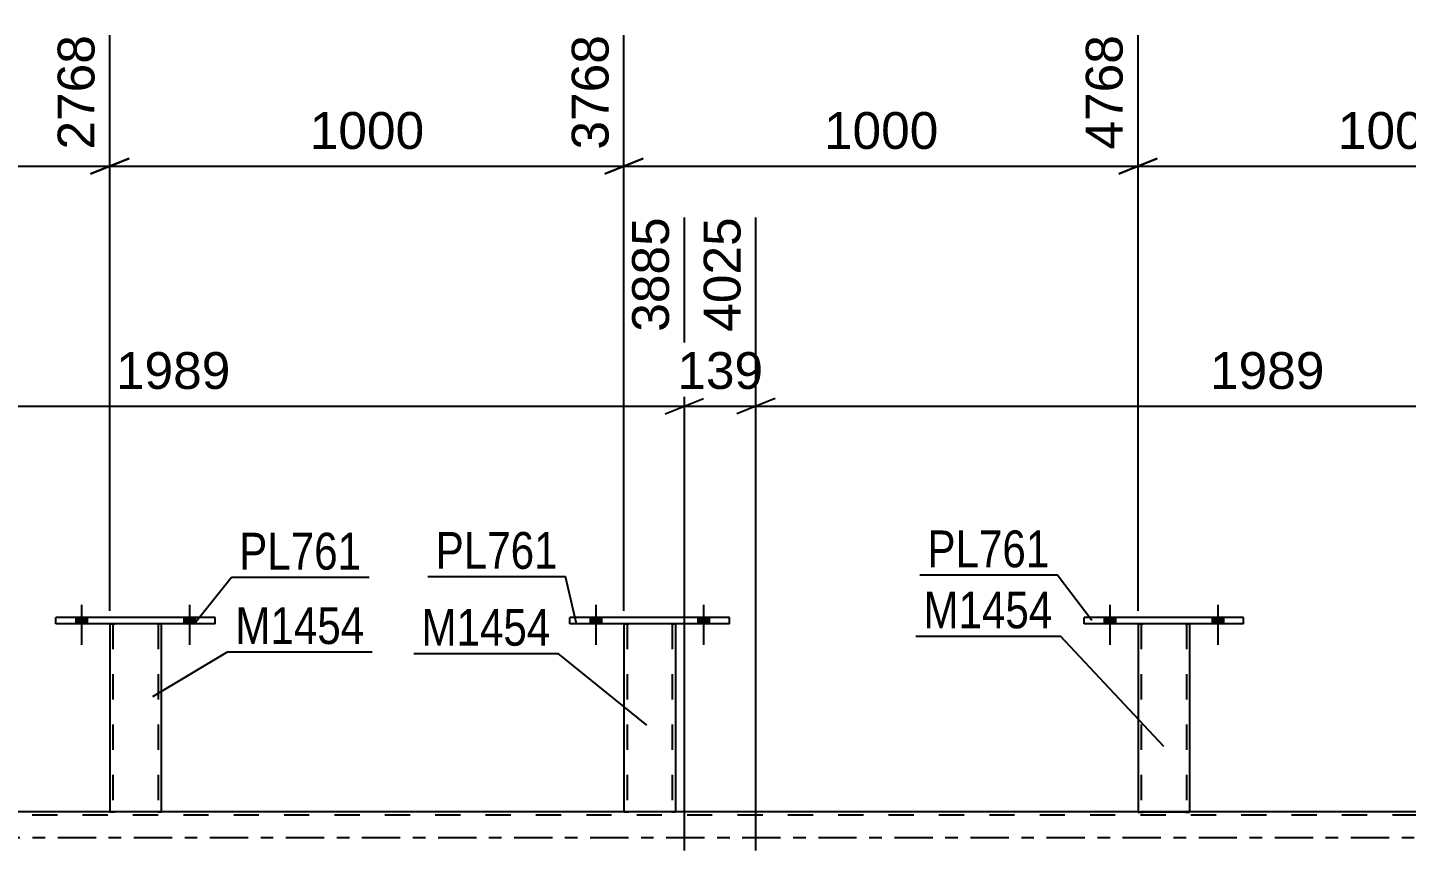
# Model space of a CAD drawing. Header units: millimetres. Extents: x 0 to 841, y 0 to 594.
# Drawn here: x 216.4 to 323.6, y 431.9 to 496 of the extents above; entities that cross this region are included whole.
import ezdxf

# ---------------------------------------------------------------- set-up
doc = ezdxf.new("R2010")
doc.units = ezdxf.units.MM
doc.linetypes.add('DXK_LINE_DOT2', pattern=[3.9198, 1.9599, -1.9599])
doc.linetypes.add('DXK_LINE_DOT3', pattern=[5.9187, 2.979, -0.9799, 0.9799, -0.9799])
doc.styles.add('Arial', font='ARIAL.TTF', dxfattribs={"height": 0.2})
doc.styles.add('Arial Narrow', font='ARIALN.TTF', dxfattribs={"height": 0.2})

# ---------------------------------------------------------------- blocks, each defined once
blk = doc.blocks.new('Part-318895985-3840 - 3780')
at = {"color": 2, "linetype": 'Continuous'}
for p, q in [((222.76, 449.56), (222.76, 434.92)), ((226.76, 449.56), (226.76, 434.92)), ((222.79, 434.92), (222.76, 434.92)), ((222.9, 434.92), (222.79, 434.92)), ((223.05, 434.92), (222.9, 434.92)), ((226.46, 434.92), (223.05, 434.92)), ((226.62, 434.92), (226.46, 434.92)), ((226.72, 434.92), (226.62, 434.92)), ((226.76, 434.92), (226.72, 434.92))]:
    blk.add_line(p, q, dxfattribs=at)
at = {"color": 7, "linetype": 'DXK_LINE_DOT2'}
for p, q in [((222.76, 449.56), (222.76, 449.56)), ((222.76, 449.56), (222.76, 449.56)), ((222.76, 449.56), (222.76, 449.56)), ((222.79, 449.56), (222.76, 449.56)), ((222.76, 449.56), (222.79, 449.56)), ((222.9, 449.56), (222.79, 449.56)), ((222.79, 449.56), (222.9, 449.56)), ((223.02, 449.56), (222.9, 449.56)), ((222.9, 449.56), (223.05, 449.56)), ((223, 449.56), (223, 449.56)), ((223, 449.56), (223, 434.92)), ((223.02, 449.56), (223, 449.56)), ((223, 449.56), (223.02, 449.56)), ((226.46, 449.56), (223.02, 449.56)), ((223.07, 449.56), (223.02, 449.56)), ((223.02, 449.56), (223.07, 449.56)), ((226.46, 449.56), (223.05, 449.56)), ((226.37, 449.56), (223.07, 449.56)), ((223.07, 449.56), (223.15, 449.56)), ((226.45, 449.56), (223.15, 449.56)), ((226.45, 449.56), (226.37, 449.56)), ((226.5, 449.56), (226.45, 449.56)), ((226.45, 449.56), (226.5, 449.56)), ((226.46, 449.56), (226.62, 449.56)), ((226.62, 449.56), (226.46, 449.56)), ((226.52, 449.56), (226.5, 449.56)), ((226.5, 449.56), (226.52, 449.56)), ((226.52, 449.56), (226.52, 449.56)), ((226.52, 449.56), (226.52, 434.92)), ((226.62, 449.56), (226.72, 449.56)), ((226.72, 449.56), (226.62, 449.56)), ((226.72, 449.56), (226.76, 449.56)), ((226.76, 449.56), (226.72, 449.56)), ((226.76, 449.56), (226.76, 449.56)), ((226.76, 449.56), (226.76, 449.56)), ((226.76, 449.56), (226.76, 449.56)), ((222.76, 434.92), (222.79, 434.92)), ((222.79, 434.92), (222.9, 434.92)), ((222.9, 434.92), (223.05, 434.92)), ((223.02, 434.92), (223, 434.92)), ((223, 434.92), (223.02, 434.92)), ((223.07, 434.92), (223.02, 434.92)), ((223.02, 434.92), (223.07, 434.92)), ((226.52, 434.92), (223.05, 434.92)), ((226.37, 434.92), (223.07, 434.92)), ((223.07, 434.92), (223.15, 434.92)), ((226.5, 434.92), (223.15, 434.92)), ((226.45, 434.92), (226.37, 434.92)), ((226.5, 434.92), (226.45, 434.92)), ((226.52, 434.92), (226.5, 434.92)), ((226.5, 434.92), (226.52, 434.92)), ((226.52, 434.92), (226.62, 434.92)), ((226.62, 434.92), (226.72, 434.92)), ((226.72, 434.92), (226.76, 434.92))]:
    blk.add_line(p, q, dxfattribs=at)
blk = doc.blocks.new('Bolt-318895985-3905 - 3780')
at = {"linetype": 'Continuous'}
for points in [[(260.12, 449.56), (261, 449.56), (261, 450.04), (260.12, 450.04)], [(268.52, 449.56), (269.4, 449.56), (269.4, 450.04), (268.52, 450.04)]]:
    blk.add_hatch(color=1, dxfattribs=at).paths.add_polyline_path(points)
at = {"color": 1, "linetype": 'Continuous'}
for p, q in [((260.56, 451.04), (260.56, 447.92)), ((268.96, 451.04), (268.96, 447.92)), ((260.12, 450.04), (260.12, 449.56)), ((261, 450.04), (261, 449.56)), ((268.52, 450.04), (268.52, 449.56)), ((269.4, 450.04), (269.4, 449.56))]:
    blk.add_line(p, q, dxfattribs=at)
blk = doc.blocks.new('Part-318895985-3845 - 3780')
at = {"color": 2, "linetype": 'Continuous'}
for p, q in [((258.56, 449.56), (258.56, 450.04)), ((270.96, 450.04), (258.56, 450.04)), ((270.96, 449.56), (258.56, 449.56)), ((270.96, 449.56), (270.96, 450.04))]:
    blk.add_line(p, q, dxfattribs=at)
blk = doc.blocks.new('Part-318895985-3850 - 3780')
at = {"color": 2, "linetype": 'Continuous'}
for p, q in [((262.76, 449.56), (262.76, 434.92)), ((266.76, 449.56), (266.76, 434.92)), ((262.8, 434.92), (262.76, 434.92)), ((262.9, 434.92), (262.8, 434.92)), ((263.06, 434.92), (262.9, 434.92)), ((266.47, 434.92), (263.06, 434.92)), ((266.62, 434.92), (266.47, 434.92)), ((266.73, 434.92), (266.62, 434.92)), ((266.76, 434.92), (266.73, 434.92))]:
    blk.add_line(p, q, dxfattribs=at)
at = {"color": 7, "linetype": 'DXK_LINE_DOT2'}
for p, q in [((262.76, 449.56), (262.76, 449.56)), ((262.76, 449.56), (262.76, 449.56)), ((262.76, 449.56), (262.76, 449.56)), ((262.8, 449.56), (262.76, 449.56)), ((262.76, 449.56), (262.8, 449.56)), ((262.9, 449.56), (262.8, 449.56)), ((262.8, 449.56), (262.9, 449.56)), ((263.06, 449.56), (262.9, 449.56)), ((262.9, 449.56), (263.06, 449.56)), ((263, 449.56), (263, 449.56)), ((263, 449.56), (263, 434.92)), ((263.02, 449.56), (263, 449.56)), ((263, 449.56), (263.02, 449.56)), ((263.07, 449.56), (263.02, 449.56)), ((263.02, 449.56), (263.07, 449.56)), ((266.47, 449.56), (263.06, 449.56)), ((266.47, 449.56), (263.06, 449.56)), ((266.38, 449.56), (263.07, 449.56)), ((263.07, 449.56), (263.15, 449.56)), ((266.45, 449.56), (263.15, 449.56)), ((266.45, 449.56), (266.38, 449.56)), ((266.51, 449.56), (266.45, 449.56)), ((266.45, 449.56), (266.51, 449.56)), ((266.47, 449.56), (266.62, 449.56)), ((266.62, 449.56), (266.47, 449.56)), ((266.52, 449.56), (266.51, 449.56)), ((266.51, 449.56), (266.52, 449.56)), ((266.52, 449.56), (266.52, 449.56)), ((266.52, 449.56), (266.52, 434.92)), ((266.62, 449.56), (266.73, 449.56)), ((266.73, 449.56), (266.62, 449.56)), ((266.73, 449.56), (266.76, 449.56)), ((266.76, 449.56), (266.73, 449.56)), ((266.76, 449.56), (266.76, 449.56)), ((266.76, 449.56), (266.76, 449.56)), ((266.76, 449.56), (266.76, 449.56)), ((262.76, 434.92), (262.8, 434.92)), ((262.8, 434.92), (262.9, 434.92)), ((262.9, 434.92), (263.06, 434.92)), ((263.02, 434.92), (263, 434.92)), ((263, 434.92), (263.02, 434.92)), ((263.07, 434.92), (263.02, 434.92)), ((263.02, 434.92), (263.07, 434.92)), ((266.47, 434.92), (263.06, 434.92)), ((266.38, 434.92), (263.07, 434.92)), ((263.07, 434.92), (263.15, 434.92)), ((266.51, 434.92), (263.15, 434.92)), ((266.45, 434.92), (266.38, 434.92)), ((266.51, 434.92), (266.45, 434.92)), ((266.47, 434.92), (266.62, 434.92)), ((266.52, 434.92), (266.51, 434.92)), ((266.51, 434.92), (266.52, 434.92)), ((266.62, 434.92), (266.73, 434.92)), ((266.73, 434.92), (266.76, 434.92))]:
    blk.add_line(p, q, dxfattribs=at)
blk = doc.blocks.new('Part-318895985-3855 - 3780')
at = {"color": 2, "linetype": 'Continuous'}
for p, q in [((298.56, 449.56), (298.56, 450.04)), ((310.96, 450.04), (298.56, 450.04)), ((310.96, 449.56), (298.56, 449.56)), ((310.96, 449.56), (310.96, 450.04))]:
    blk.add_line(p, q, dxfattribs=at)
blk = doc.blocks.new('Bolt-318895985-3920 - 3780')
at = {"linetype": 'Continuous'}
for points in [[(220.12, 449.56), (221, 449.56), (221, 450.04), (220.12, 450.04)], [(228.52, 449.56), (229.4, 449.56), (229.4, 450.04), (228.52, 450.04)]]:
    blk.add_hatch(color=1, dxfattribs=at).paths.add_polyline_path(points)
at = {"color": 1, "linetype": 'Continuous'}
for p, q in [((220.56, 451.04), (220.56, 447.92)), ((228.96, 451.04), (228.96, 447.92)), ((220.12, 450.04), (220.12, 449.56)), ((221, 450.04), (221, 449.56)), ((228.52, 450.04), (228.52, 449.56)), ((229.4, 450.04), (229.4, 449.56))]:
    blk.add_line(p, q, dxfattribs=at)
blk = doc.blocks.new('Bolt-318895985-3937 - 3780')
at = {"linetype": 'Continuous'}
for points in [[(220.12, 449.56), (221, 449.56), (221, 450.04), (220.12, 450.04)], [(228.52, 449.56), (229.4, 449.56), (229.4, 450.04), (228.52, 450.04)]]:
    blk.add_hatch(color=1, dxfattribs=at).paths.add_polyline_path(points)
at = {"color": 1, "linetype": 'Continuous'}
for p, q in [((220.56, 451.04), (220.56, 447.92)), ((228.96, 451.04), (228.96, 447.92)), ((220.12, 450.04), (220.12, 449.56)), ((221, 450.04), (221, 449.56)), ((228.52, 450.04), (228.52, 449.56)), ((229.4, 450.04), (229.4, 449.56))]:
    blk.add_line(p, q, dxfattribs=at)
blk = doc.blocks.new('Part-318895985-3943 - 3780')
at = {"color": 2, "linetype": 'Continuous'}
for p, q in [((302.76, 449.56), (302.76, 434.92)), ((306.76, 449.56), (306.76, 434.92)), ((302.77, 434.91), (302.8, 434.91)), ((302.9, 434.91), (302.8, 434.91)), ((303.06, 434.91), (302.9, 434.91)), ((306.47, 434.91), (303.06, 434.91)), ((306.62, 434.91), (306.47, 434.91)), ((306.73, 434.91), (306.62, 434.91)), ((306.73, 434.91), (306.75, 434.91))]:
    blk.add_line(p, q, dxfattribs=at)
at = {"color": 7, "linetype": 'DXK_LINE_DOT2'}
for p, q in [((302.76, 449.56), (302.76, 449.56)), ((302.76, 449.56), (302.76, 449.56)), ((302.76, 449.56), (302.76, 449.56)), ((302.8, 449.56), (302.76, 449.56)), ((302.76, 449.56), (302.8, 449.56)), ((302.9, 449.56), (302.8, 449.56)), ((302.8, 449.56), (302.9, 449.56)), ((303.06, 449.56), (302.9, 449.56)), ((302.9, 449.56), (303.06, 449.56)), ((303, 449.56), (303, 449.56)), ((303, 449.56), (303, 434.91)), ((303.02, 449.56), (303, 449.56)), ((303, 449.56), (303.02, 449.56)), ((303.07, 449.56), (303.02, 449.56)), ((303.02, 449.56), (303.07, 449.56)), ((306.47, 449.56), (303.06, 449.56)), ((306.47, 449.56), (303.06, 449.56)), ((306.38, 449.56), (303.07, 449.56)), ((303.07, 449.56), (303.15, 449.56)), ((306.45, 449.56), (303.15, 449.56)), ((306.45, 449.56), (306.38, 449.56)), ((306.51, 449.56), (306.45, 449.56)), ((306.45, 449.56), (306.51, 449.56)), ((306.47, 449.56), (306.62, 449.56)), ((306.62, 449.56), (306.47, 449.56)), ((306.52, 449.56), (306.51, 449.56)), ((306.51, 449.56), (306.52, 449.56)), ((306.52, 449.56), (306.52, 449.56)), ((306.52, 449.56), (306.52, 434.91)), ((306.62, 449.56), (306.73, 449.56)), ((306.73, 449.56), (306.62, 449.56)), ((306.73, 449.56), (306.76, 449.56)), ((306.76, 449.56), (306.73, 449.56)), ((306.76, 449.56), (306.76, 449.56)), ((306.76, 449.56), (306.76, 449.56)), ((306.76, 449.56), (306.76, 449.56)), ((302.76, 434.92), (302.76, 434.91)), ((302.76, 434.91), (302.76, 434.91)), ((302.76, 434.91), (302.77, 434.91)), ((302.76, 434.91), (302.8, 434.91)), ((302.8, 434.91), (302.9, 434.91)), ((302.9, 434.91), (303.06, 434.91)), ((303.02, 434.91), (303, 434.91)), ((303, 434.91), (303.02, 434.91)), ((303.07, 434.91), (303.02, 434.91)), ((303.02, 434.91), (303.06, 434.91)), ((306.47, 434.91), (303.06, 434.91)), ((303.06, 434.91), (303.07, 434.91)), ((306.38, 434.91), (303.07, 434.91)), ((303.07, 434.91), (303.15, 434.91)), ((306.45, 434.91), (303.15, 434.91)), ((306.45, 434.91), (306.38, 434.91)), ((306.51, 434.91), (306.45, 434.91)), ((306.45, 434.91), (306.51, 434.91)), ((306.47, 434.91), (306.62, 434.91)), ((306.52, 434.91), (306.51, 434.91)), ((306.51, 434.91), (306.52, 434.91)), ((306.62, 434.91), (306.73, 434.91)), ((306.73, 434.91), (306.76, 434.91)), ((306.75, 434.91), (306.76, 434.91)), ((306.76, 434.91), (306.76, 434.92)), ((306.76, 434.92), (306.76, 434.91)), ((306.76, 434.91), (306.76, 434.91))]:
    blk.add_line(p, q, dxfattribs=at)
blk = doc.blocks.new('Part-318895985-3959 - 3780')
at = {"color": 7, "linetype": 'DXK_LINE_DOT2'}
for p, q in [((728.25, 434.68), (129.92, 434.68)), ((728.25, 434.92), (182.76, 434.92)), ((226.76, 434.92), (222.76, 434.92)), ((266.76, 434.92), (262.76, 434.92)), ((306.76, 434.92), (302.76, 434.92))]:
    blk.add_line(p, q, dxfattribs=at)
at = {"color": 2, "linetype": 'Continuous'}
for p, q in [((222.76, 434.92), (186.76, 434.92)), ((262.76, 434.92), (226.76, 434.92)), ((302.76, 434.92), (266.76, 434.92)), ((342.76, 434.92), (306.76, 434.92))]:
    blk.add_line(p, q, dxfattribs=at)
at = {"color": 7, "linetype": 'DXK_LINE_DOT3'}
blk.add_line((129.92, 432.92), (728.25, 432.92), dxfattribs=at)
blk = doc.blocks.new('Bolt-318895985-3966 - 3780')
at = {"linetype": 'Continuous'}
for points in [[(260.12, 449.56), (261, 449.56), (261, 450.04), (260.12, 450.04)], [(268.52, 449.56), (269.4, 449.56), (269.4, 450.04), (268.52, 450.04)]]:
    blk.add_hatch(color=1, dxfattribs=at).paths.add_polyline_path(points)
at = {"color": 1, "linetype": 'Continuous'}
for p, q in [((260.56, 451.04), (260.56, 447.92)), ((268.96, 451.04), (268.96, 447.92)), ((260.12, 450.04), (260.12, 449.56)), ((261, 450.04), (261, 449.56)), ((268.52, 450.04), (268.52, 449.56)), ((269.4, 450.04), (269.4, 449.56))]:
    blk.add_line(p, q, dxfattribs=at)
blk = doc.blocks.new('Bolt-318895985-3967 - 3780')
at = {"linetype": 'Continuous'}
for points in [[(300.12, 449.56), (301, 449.56), (301, 450.04), (300.12, 450.04)], [(308.52, 449.56), (309.4, 449.56), (309.4, 450.04), (308.52, 450.04)]]:
    blk.add_hatch(color=1, dxfattribs=at).paths.add_polyline_path(points)
at = {"color": 1, "linetype": 'Continuous'}
for p, q in [((300.56, 451.04), (300.56, 447.92)), ((308.96, 451.04), (308.96, 447.92)), ((300.12, 450.04), (300.12, 449.56)), ((301, 450.04), (301, 449.56)), ((308.52, 450.04), (308.52, 449.56)), ((309.4, 450.04), (309.4, 449.56))]:
    blk.add_line(p, q, dxfattribs=at)
blk = doc.blocks.new('Bolt-318895985-3968 - 3780')
at = {"linetype": 'Continuous'}
for points in [[(300.12, 449.56), (301, 449.56), (301, 450.04), (300.12, 450.04)], [(308.52, 449.56), (309.4, 449.56), (309.4, 450.04), (308.52, 450.04)]]:
    blk.add_hatch(color=1, dxfattribs=at).paths.add_polyline_path(points)
at = {"color": 1, "linetype": 'Continuous'}
for p, q in [((300.56, 451.04), (300.56, 447.92)), ((308.96, 451.04), (308.96, 447.92)), ((300.12, 450.04), (300.12, 449.56)), ((301, 450.04), (301, 449.56)), ((308.52, 450.04), (308.52, 449.56)), ((309.4, 450.04), (309.4, 449.56))]:
    blk.add_line(p, q, dxfattribs=at)
blk = doc.blocks.new('Part-318895985-4082 - 3780')
at = {"color": 2, "linetype": 'Continuous'}
for p, q in [((218.56, 449.56), (218.56, 450.04)), ((230.96, 450.04), (218.56, 450.04)), ((230.96, 449.56), (218.56, 449.56)), ((230.96, 449.56), (230.96, 450.04))]:
    blk.add_line(p, q, dxfattribs=at)
blk = doc.blocks.new('StraightDimension-318895985-4872 - 3780')
at = {"color": 7, "linetype": 'Continuous'}
for p, q in [((187.9, 431.92), (187.9, 481.19)), ((267.46, 431.92), (267.46, 481.19)), ((189.4, 467.09), (186.4, 465.89)), ((265.96, 465.89), (268.96, 467.09)), ((187.9, 466.49), (267.46, 466.49))]:
    blk.add_line(p, q, dxfattribs=at)
at = {"color": 0, "linetype": 'Continuous'}
blk.add_wipeout([(266.86, 481.79), (262.66, 481.79), (262.66, 471.69), (266.86, 471.69)], dxfattribs=at)
at = {"color": 0}
blk.add_wipeout([(232.72, 467.24), (232.72, 471.44), (222.63, 471.44), (222.63, 467.24)], dxfattribs=at)
at = {"color": 3, "linetype": 'Continuous', "style": 'Arial'}
blk.add_text('3885', height=2.865, rotation=90.0002, dxfattribs=at).set_placement((266.26, 472.29))
at = {"color": 3, "style": 'Arial'}
blk.add_text('1989', height=2.865, dxfattribs=at).set_placement((223.23, 467.84))
blk = doc.blocks.new('StraightDimension-318895985-4531 - 3780')
at = {"color": 7, "linetype": 'Continuous'}
for p, q in [((182.76, 450.56), (182.76, 495.36)), ((222.76, 450.56), (222.76, 495.36)), ((184.26, 485.77), (181.26, 484.57)), ((182.76, 485.17), (222.76, 485.17)), ((221.26, 484.57), (224.26, 485.77))]:
    blk.add_line(p, q, dxfattribs=at)
at = {"color": 0}
blk.add_wipeout([(207.81, 485.92), (207.81, 490.12), (197.71, 490.12), (197.71, 485.92)], dxfattribs=at)
at = {"color": 3, "style": 'Arial'}
blk.add_text('1000', height=2.865, dxfattribs=at).set_placement((198.31, 486.52))
at = {"color": 0, "linetype": 'Continuous'}
blk.add_wipeout([(222.16, 495.96), (217.96, 495.96), (217.96, 485.87), (222.16, 485.87)], dxfattribs=at)
at = {"color": 3, "linetype": 'Continuous', "style": 'Arial'}
blk.add_text('2768', height=2.865, rotation=90.0002, dxfattribs=at).set_placement((221.56, 486.47))
blk = doc.blocks.new('StraightDimension-318895985-4858 - 3780')
at = {"color": 7, "linetype": 'Continuous'}
for p, q in [((267.46, 431.92), (267.46, 481.19)), ((273.03, 431.92), (273.03, 481.19)), ((265.96, 465.89), (268.96, 467.09)), ((274.53, 467.09), (271.53, 465.89)), ((267.46, 466.49), (273.03, 466.49))]:
    blk.add_line(p, q, dxfattribs=at)
at = {"color": 0}
blk.add_wipeout([(274.18, 467.24), (274.18, 471.44), (266.31, 471.44), (266.31, 467.24)], dxfattribs=at)
at = {"color": 3, "style": 'Arial'}
blk.add_text('139', height=2.865, dxfattribs=at).set_placement((266.91, 467.84))
at = {"color": 0, "linetype": 'Continuous'}
blk.add_wipeout([(272.43, 481.79), (268.23, 481.79), (268.23, 471.69), (272.43, 471.69)], dxfattribs=at)
at = {"color": 3, "linetype": 'Continuous', "style": 'Arial'}
blk.add_text('4025', height=2.865, rotation=90.0002, dxfattribs=at).set_placement((271.83, 472.29))
blk = doc.blocks.new('StraightDimension-318895985-4539 - 3780')
at = {"color": 7, "linetype": 'Continuous'}
for p, q in [((222.76, 450.56), (222.76, 495.36)), ((262.76, 450.56), (262.76, 495.36)), ((224.26, 485.77), (221.26, 484.57)), ((222.76, 485.17), (262.76, 485.17)), ((261.26, 484.57), (264.26, 485.77))]:
    blk.add_line(p, q, dxfattribs=at)
at = {"color": 0}
blk.add_wipeout([(247.81, 485.92), (247.81, 490.12), (237.71, 490.12), (237.71, 485.92)], dxfattribs=at)
at = {"color": 3, "style": 'Arial'}
blk.add_text('1000', height=2.865, dxfattribs=at).set_placement((238.31, 486.52))
at = {"color": 0, "linetype": 'Continuous'}
blk.add_wipeout([(262.16, 495.96), (257.96, 495.96), (257.96, 485.87), (262.16, 485.87)], dxfattribs=at)
at = {"color": 3, "linetype": 'Continuous', "style": 'Arial'}
blk.add_text('3768', height=2.865, rotation=90.0002, dxfattribs=at).set_placement((261.56, 486.47))
blk = doc.blocks.new('StraightDimension-318895985-4547 - 3780')
at = {"color": 7, "linetype": 'Continuous'}
for p, q in [((262.76, 450.56), (262.76, 495.36)), ((302.76, 450.56), (302.76, 495.36)), ((264.26, 485.77), (261.26, 484.57)), ((262.76, 485.17), (302.76, 485.17)), ((301.26, 484.57), (304.26, 485.77))]:
    blk.add_line(p, q, dxfattribs=at)
at = {"color": 0}
blk.add_wipeout([(287.81, 485.92), (287.81, 490.12), (277.72, 490.12), (277.72, 485.92)], dxfattribs=at)
at = {"color": 3, "style": 'Arial'}
blk.add_text('1000', height=2.865, dxfattribs=at).set_placement((278.32, 486.52))
at = {"color": 0, "linetype": 'Continuous'}
blk.add_wipeout([(302.16, 495.96), (297.96, 495.96), (297.96, 485.87), (302.16, 485.87)], dxfattribs=at)
at = {"color": 3, "linetype": 'Continuous', "style": 'Arial'}
blk.add_text('4768', height=2.865, rotation=90.0002, dxfattribs=at).set_placement((301.56, 486.47))
blk = doc.blocks.new('StraightDimension-318895985-4555 - 3780')
at = {"color": 7, "linetype": 'Continuous'}
for p, q in [((302.76, 450.56), (302.76, 495.36)), ((342.76, 450.56), (342.76, 495.36)), ((304.26, 485.77), (301.26, 484.57)), ((302.76, 485.17), (342.76, 485.17)), ((341.26, 484.57), (344.26, 485.77))]:
    blk.add_line(p, q, dxfattribs=at)
at = {"color": 0}
blk.add_wipeout([(327.81, 485.92), (327.81, 490.12), (317.71, 490.12), (317.71, 485.92)], dxfattribs=at)
at = {"color": 3, "style": 'Arial'}
blk.add_text('1000', height=2.865, dxfattribs=at).set_placement((318.31, 486.52))
at = {"color": 0, "linetype": 'Continuous'}
blk.add_wipeout([(342.16, 495.96), (337.96, 495.96), (337.96, 485.87), (342.16, 485.87)], dxfattribs=at)
at = {"color": 3, "linetype": 'Continuous', "style": 'Arial'}
blk.add_text('5768', height=2.865, rotation=90.0002, dxfattribs=at).set_placement((341.56, 486.47))
blk = doc.blocks.new('StraightDimension-318895985-4844 - 3780')
at = {"color": 7, "linetype": 'Continuous'}
for p, q in [((273.03, 431.92), (273.03, 481.19)), ((352.59, 431.92), (352.59, 481.19)), ((274.53, 467.09), (271.53, 465.89)), ((351.09, 465.89), (354.09, 467.09)), ((273.03, 466.49), (352.59, 466.49))]:
    blk.add_line(p, q, dxfattribs=at)
at = {"color": 0, "linetype": 'Continuous'}
blk.add_wipeout([(351.99, 481.79), (347.79, 481.79), (347.79, 471.69), (351.99, 471.69)], dxfattribs=at)
at = {"color": 0}
blk.add_wipeout([(317.86, 467.24), (317.86, 471.44), (307.76, 471.44), (307.76, 467.24)], dxfattribs=at)
at = {"color": 3, "linetype": 'Continuous', "style": 'Arial'}
blk.add_text('6014', height=2.865, rotation=90.0002, dxfattribs=at).set_placement((351.39, 472.29))
at = {"color": 3, "style": 'Arial'}
blk.add_text('1989', height=2.865, dxfattribs=at).set_placement((308.36, 467.84))
blk = doc.blocks.new('Mark-318895985-3836 - 3780')
at = {"color": 30, "linetype": 'Continuous'}
for p, q in [((226.1, 443.91), (231.92, 447.39)), ((231.92, 447.39), (243.17, 447.39))]:
    blk.add_line(p, q, dxfattribs=at)
at = {"color": 0}
blk.add_wipeout([(242.57, 447.99), (242.57, 450.99), (232.52, 450.99), (232.52, 447.99)], dxfattribs=at)
blk.add_wipeout([(242.57, 447.99), (242.57, 450.99), (232.52, 450.99), (232.52, 447.99)], dxfattribs=at)
at = {"color": 3, "style": 'Arial Narrow'}
blk.add_text('M1454', height=2.863, dxfattribs=at).set_placement((232.52, 447.99))
blk = doc.blocks.new('Mark-318895985-3841 - 3780')
at = {"color": 30, "linetype": 'Continuous'}
for p in [(247.51, 453.24), (259.06, 449.56)]:
    blk.add_line(p, (258.21, 453.24), dxfattribs=at)
at = {"color": 0}
blk.add_wipeout([(257.61, 453.84), (257.61, 456.84), (248.11, 456.84), (248.11, 453.84)], dxfattribs=at)
blk.add_wipeout([(257.61, 453.84), (257.61, 456.84), (248.11, 456.84), (248.11, 453.84)], dxfattribs=at)
at = {"color": 3, "style": 'Arial Narrow'}
blk.add_text('PL761', height=2.863, dxfattribs=at).set_placement((248.11, 453.84))
blk = doc.blocks.new('Mark-318895985-3846 - 3780')
at = {"color": 30, "linetype": 'Continuous'}
for p in [(246.4, 447.26), (264.54, 441.67)]:
    blk.add_line(p, (257.65, 447.26), dxfattribs=at)
at = {"color": 0}
blk.add_wipeout([(257.05, 447.86), (257.05, 450.86), (247, 450.86), (247, 447.86)], dxfattribs=at)
blk.add_wipeout([(257.05, 447.86), (257.05, 450.86), (247, 450.86), (247, 447.86)], dxfattribs=at)
at = {"color": 3, "style": 'Arial Narrow'}
blk.add_text('M1454', height=2.863, dxfattribs=at).set_placement((247, 447.86))
blk = doc.blocks.new('Mark-318895985-3851 - 3780')
at = {"color": 30, "linetype": 'Continuous'}
for p in [(285.77, 453.36), (299.16, 449.82)]:
    blk.add_line(p, (296.47, 453.36), dxfattribs=at)
at = {"color": 0}
blk.add_wipeout([(295.87, 453.96), (295.87, 456.96), (286.37, 456.96), (286.37, 453.96)], dxfattribs=at)
blk.add_wipeout([(295.87, 453.96), (295.87, 456.96), (286.37, 456.96), (286.37, 453.96)], dxfattribs=at)
at = {"color": 3, "style": 'Arial Narrow'}
blk.add_text('PL761', height=2.863, dxfattribs=at).set_placement((286.37, 453.96))
blk = doc.blocks.new('Mark-318895985-3939 - 3780')
at = {"color": 30, "linetype": 'Continuous'}
for p in [(285.46, 448.61), (304.77, 440.02)]:
    blk.add_line(p, (296.72, 448.61), dxfattribs=at)
at = {"color": 0}
blk.add_wipeout([(296.12, 449.21), (296.12, 452.21), (286.06, 452.21), (286.06, 449.21)], dxfattribs=at)
blk.add_wipeout([(296.12, 449.21), (296.12, 452.21), (286.06, 452.21), (286.06, 449.21)], dxfattribs=at)
at = {"color": 3, "style": 'Arial Narrow'}
blk.add_text('M1454', height=2.863, dxfattribs=at).set_placement((286.06, 449.21))
blk = doc.blocks.new('Mark-318895985-4078 - 3780')
at = {"color": 30, "linetype": 'Continuous'}
for p, q in [((229.32, 449.56), (232.22, 453.18)), ((232.22, 453.18), (242.93, 453.18))]:
    blk.add_line(p, q, dxfattribs=at)
at = {"color": 0}
blk.add_wipeout([(242.33, 453.78), (242.33, 456.78), (232.82, 456.78), (232.82, 453.78)], dxfattribs=at)
blk.add_wipeout([(242.33, 453.78), (242.33, 456.78), (232.82, 456.78), (232.82, 453.78)], dxfattribs=at)
at = {"color": 3, "style": 'Arial Narrow'}
blk.add_text('PL761', height=2.863, dxfattribs=at).set_placement((232.82, 453.78))

msp = doc.modelspace()

# ---------------------------------------------------------------- block references
for name in ['Bolt-318895985-3920 - 3780', 'Bolt-318895985-3937 - 3780', 'Bolt-318895985-3905 - 3780', 'Bolt-318895985-3966 - 3780', 'Bolt-318895985-3967 - 3780', 'Bolt-318895985-3968 - 3780', 'Part-318895985-4082 - 3780', 'Part-318895985-3840 - 3780', 'Part-318895985-3845 - 3780', 'Part-318895985-3850 - 3780', 'Part-318895985-3855 - 3780', 'Part-318895985-3943 - 3780', 'Part-318895985-3959 - 3780']:
    msp.add_blockref(name, (0, 0))

# ---------------------------------------------------------------- next in the draw order: block references
msp.add_blockref('StraightDimension-318895985-4872 - 3780', (0, 0))

# ---------------------------------------------------------------- next in the draw order: block references
for name in ['StraightDimension-318895985-4531 - 3780', 'StraightDimension-318895985-4858 - 3780']:
    msp.add_blockref(name, (0, 0))

# ---------------------------------------------------------------- next in the draw order: block references
msp.add_blockref('StraightDimension-318895985-4539 - 3780', (0, 0))

# ---------------------------------------------------------------- next in the draw order: block references
for name in ['StraightDimension-318895985-4547 - 3780', 'Mark-318895985-3841 - 3780', 'Mark-318895985-3836 - 3780']:
    msp.add_blockref(name, (0, 0))

# ---------------------------------------------------------------- next in the draw order: block references
for name in ['StraightDimension-318895985-4555 - 3780', 'Mark-318895985-4078 - 3780', 'Mark-318895985-3846 - 3780']:
    msp.add_blockref(name, (0, 0))

# ---------------------------------------------------------------- next in the draw order: block references
msp.add_blockref('StraightDimension-318895985-4844 - 3780', (0, 0))

# ---------------------------------------------------------------- next in the draw order: block references
msp.add_blockref('Mark-318895985-3851 - 3780', (0, 0))

# ---------------------------------------------------------------- next in the draw order: block references
msp.add_blockref('Mark-318895985-3939 - 3780', (0, 0))

doc.saveas('drawing.dxf')
